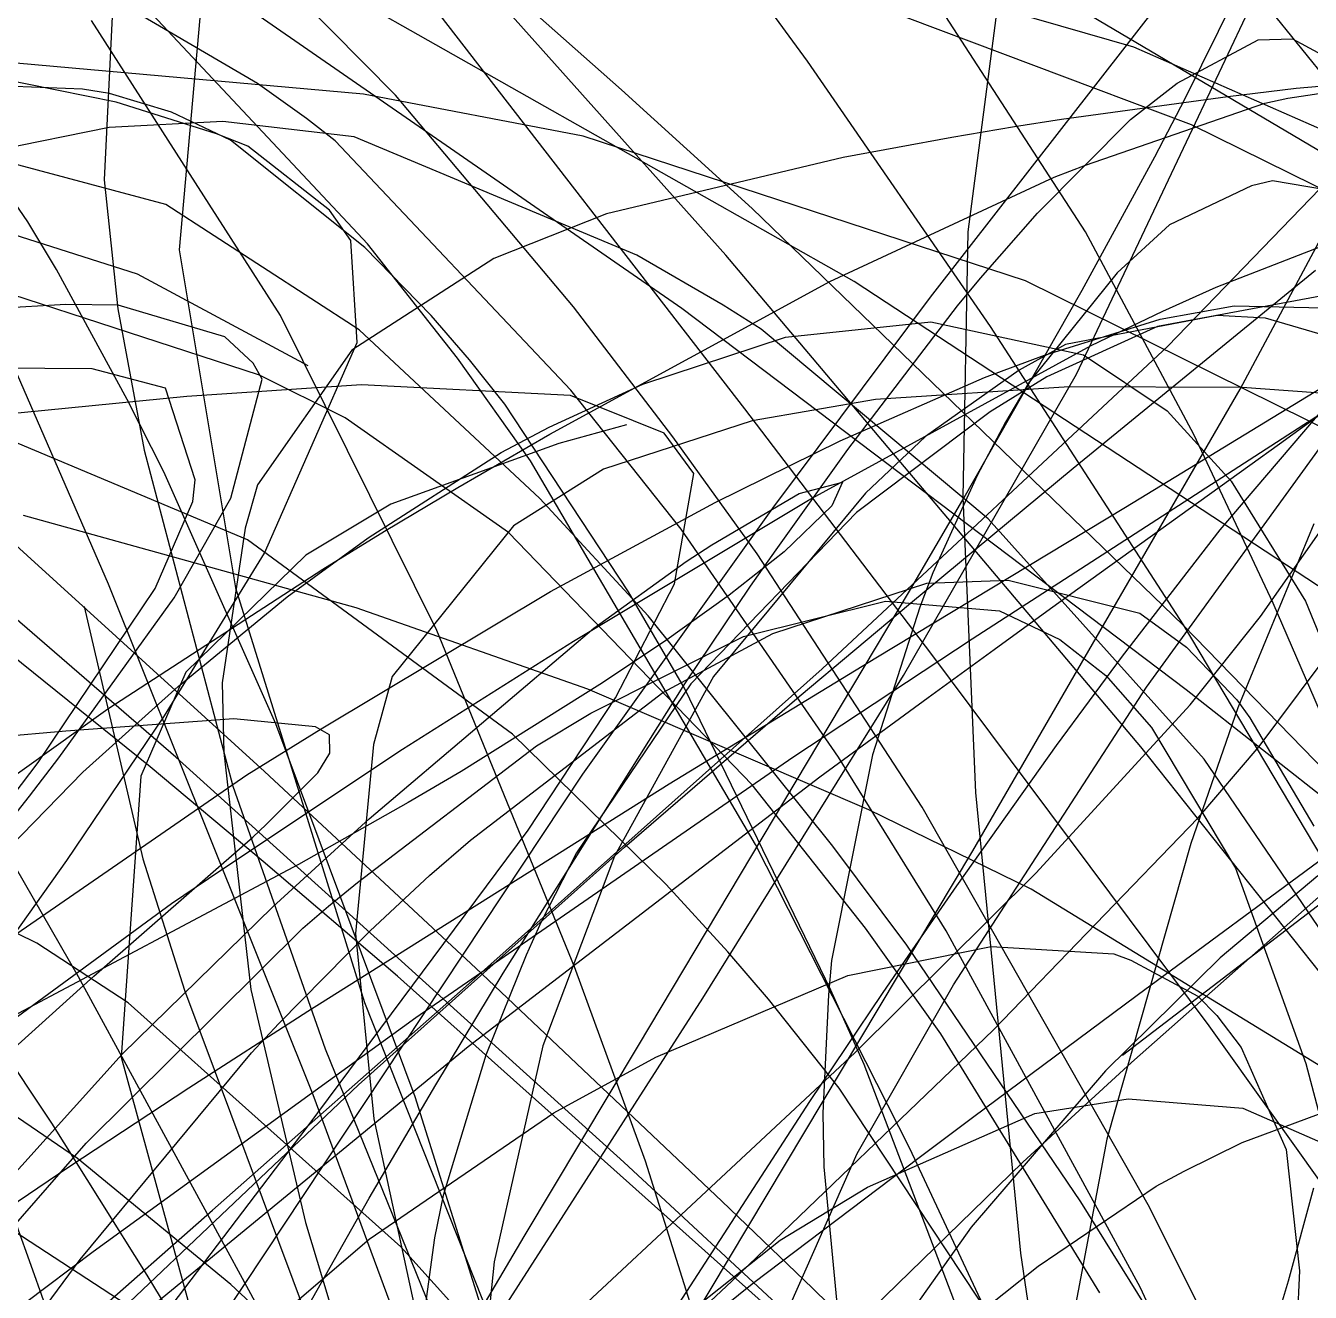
# Model space of a CAD drawing. Header units: metres. Extents: x -307 to 280, y -97 to 158.
# Drawn here: x -10.81 to 0.93, y 42.98 to 54.55 of the extents above; entities that cross this region are included whole.
import ezdxf

# ---------------------------------------------------------------- set-up
doc = ezdxf.new("R2010")
doc.units = ezdxf.units.M

msp = doc.modelspace()

# ---------------------------------------------------------------- linework, layer by layer
for p, q in [((-4.416, 52.455, -1361.908), (-8.438, 56.962, -1358.807)), ((-3.669, 54.227, -1363.571), (-4.998, 56.056, -1362.62)), ((-0.218, 53.886, -1302.119), (0.686, 55.715, -1300.568)), ((-2.544, 52.073, -1308.955), (0.183, 55.576, -1306.229)), ((-1.816, 55.616, -1316.451), (-2.203, 52.668, -1322.517)), ((-3.242, 52.215, -1358.622), (-8.744, 55.329, -1356.818)), ((-5.369, 53.967, -1366.25), (-6.891, 55.314, -1366.113)), ((-0.686, 54.356, -1356.178), (-4.219, 55.376, -1355.317)), ((-4.818, 51.968, -1366.728), (-9.512, 55.217, -1365.253)), ((-7.433, 53.919, -1340.314), (-8.76, 55.259, -1340.422)), ((-1.211, 51.368, -1302.516), (0.558, 55.104, -1298.19)), ((-10.796, 52.761, -1342.003), (-12.337, 55.004, -1342.008)), ((-1.128, 52.67, -1339.816), (-2.671, 55.048, -1340.022)), ((-4.241, 51.051, -1365.383), (-7.242, 54.93, -1361.954)), ((-10.017, 54.762, -1318.554), (-10.098, 53.144, -1323.667)), ((-7.69, 52.559, -1339.989), (-9.745, 54.75, -1340.491)), ((-9.206, 54.799, -1316.982), (-9.412, 52.504, -1324.53)), ((-0.158, 53.645, -1347.586), (-3.04, 54.73, -1346.395)), ((2.363, 52.605, -1359.154), (-1.353, 54.806, -1358.369)), ((-8.484, 51.903, -1337.141), (-10.214, 54.599, -1337.278)), ((-8.697, 54.023, -1339.535), (-9.789, 54.665, -1339.583)), ((2.206, 52.664, -1347.602), (0.614, 54.629, -1346.476)), ((-0.291, 54.028, -1337.8), (0.45, 54.424, -1338.435)), ((0.45, 54.424, -1338.435), (0.764, 54.432, -1338.843)), ((0.764, 54.432, -1338.843), (1.212, 54.19, -1339.625)), ((-7.726, 53.928, -1355.351), (-11.509, 54.264, -1354.274)), ((3.297, 52.605, -1357.121), (-0.686, 54.356, -1356.178)), ((-9.986, 53.853, -1288.348), (-11.436, 54.145, -1286.525)), ((-1.997, 51.804, -1364.752), (-3.669, 54.227, -1363.571)), ((-10.056, 49.45, -1347.62), (-12.053, 54.03, -1348.418)), ((-8.248, 53.703, -1339.501), (-8.697, 54.023, -1339.535)), ((-0.716, 53.696, -1337.532), (-0.291, 54.028, -1337.8)), ((0.722, 53.891, -1301.984), (1.603, 54.025, -1301.737)), ((1.529, 54.043, -1284.685), (0.797, 53.978, -1283.978)), ((-10.296, 53.972, -1337.438), (-11.142, 54.006, -1337.466)), ((-10.047, 53.933, -1337.433), (-10.296, 53.972, -1337.438)), ((-9.483, 53.762, -1337.431), (-10.047, 53.933, -1337.433)), ((-5.719, 53.544, -1355.908), (-7.726, 53.928, -1355.351)), ((-5.807, 51.985, -1340.057), (-7.433, 53.919, -1340.314)), ((-4.173, 52.881, -1366.332), (-5.369, 53.967, -1366.25)), ((0.173, 53.903, -1283.741), (-1.346, 53.695, -1283.838)), ((-0.374, 51.624, -1304.858), (1.844, 53.923, -1302.005)), ((0.797, 53.978, -1283.978), (0.173, 53.903, -1283.741)), ((0.285, 51.231, -1303.797), (1.712, 53.899, -1302.036)), ((-9.069, 53.565, -1290.026), (-9.986, 53.853, -1288.348)), ((-1.129, 53.278, -1303.258), (0.513, 53.845, -1302.077)), ((-0.495, 53.354, -1302.55), (-0.218, 53.886, -1302.119)), ((0.513, 53.845, -1302.077), (0.722, 53.891, -1301.984)), ((-9.012, 53.677, -1347.175), (-10.051, 53.623, -1347.031)), ((-8.942, 53.507, -1337.435), (-9.483, 53.762, -1337.431)), ((-7.813, 53.538, -1347.415), (-9.012, 53.677, -1347.175)), ((-7.985, 53.5, -1339.477), (-8.248, 53.703, -1339.501)), ((-1.346, 53.695, -1283.838), (-1.776, 53.627, -1284.087)), ((-1.567, 52.839, -1337.194), (-0.716, 53.696, -1337.532)), ((-10.051, 53.623, -1347.031), (-11.123, 53.405, -1346.94)), ((-8.784, 53.451, -1290.657), (-9.069, 53.565, -1290.026)), ((-1.676, 52.221, -1356.975), (-5.719, 53.544, -1355.908)), ((-1.776, 53.627, -1284.087), (-2.348, 53.532, -1284.519)), ((1.946, 52.608, -1348.555), (-0.158, 53.645, -1347.586)), ((-7.713, 52.526, -1337.44), (-8.942, 53.507, -1337.435)), ((-8.036, 52.867, -1293.368), (-8.784, 53.451, -1290.657)), ((-5.833, 51.223, -1339.072), (-7.985, 53.5, -1339.477)), ((-5.229, 52.455, -1348.198), (-7.813, 53.538, -1347.415)), ((-2.348, 53.532, -1284.519), (-3.342, 53.348, -1285.524)), ((-3.342, 53.348, -1285.524), (-5.507, 52.832, -1288.858)), ((-1.157, 52.135, -1303.489), (-0.495, 53.354, -1302.55)), ((-9.791, 52.282, -1357.949), (-12.736, 53.222, -1357.765)), ((-9.534, 52.919, -1352.658), (-10.923, 53.291, -1353.079)), ((-1.414, 53.167, -1303.486), (-1.129, 53.278, -1303.258)), ((-10.098, 53.144, -1323.667), (-9.971, 51.964, -1326.798)), ((-3.465, 52.215, -1305.342), (-1.414, 53.167, -1303.486)), ((0.39, 53.09, -1341.242), (-0.36, 52.732, -1341.24)), ((0.583, 53.136, -1341.266), (0.39, 53.09, -1341.242)), ((1.066, 53.052, -1341.426), (0.583, 53.136, -1341.266)), ((-7.765, 51.773, -1352.232), (-9.534, 52.919, -1352.658)), ((-7.842, 52.589, -1294.5), (-8.036, 52.867, -1293.368)), ((-0.236, 49.075, -1366.372), (-4.173, 52.881, -1366.332)), ((-2.086, 52.247, -1337.062), (-1.567, 52.839, -1337.194)), ((-10.532, 52.324, -1341.994), (-10.796, 52.761, -1342.003)), ((-5.507, 52.832, -1288.858), (-6.534, 52.426, -1291.491)), ((-0.36, 52.732, -1341.24), (-0.839, 52.295, -1341.341)), ((0.068, 52.162, -1303.841), (1.732, 52.814, -1302.518)), ((-2.203, 52.668, -1322.517), (-2.249, 50.243, -1326.739)), ((-0.137, 50.816, -1339.599), (-1.128, 52.67, -1339.816)), ((-9.412, 52.504, -1324.53), (-8.897, 49.415, -1332.173)), ((-7.785, 51.657, -1297.493), (-7.842, 52.589, -1294.5)), ((-7.108, 51.903, -1337.434), (-7.713, 52.526, -1337.44)), ((-6.867, 51.513, -1339.744), (-7.69, 52.559, -1339.989)), ((-6.534, 52.426, -1291.491), (-7.833, 51.588, -1296.241)), ((-4.44, 51.999, -1348.476), (-5.229, 52.455, -1348.198)), ((-0.621, 47.962, -1364.84), (-4.416, 52.455, -1361.908)), ((-9.887, 51.136, -1341.951), (-10.532, 52.324, -1341.994)), ((-8.233, 51.443, -1358.056), (-9.791, 52.282, -1357.949)), ((-0.839, 52.295, -1341.341), (-1.642, 51.294, -1341.643)), ((-1.239, 50.508, -1300.118), (0.974, 52.319, -1295.43)), ((-8.676, 51.36, -1357.377), (-11.315, 52.219, -1357.185)), ((-6.025, 50.82, -1307.806), (-3.465, 52.215, -1305.342)), ((1.34, 49.21, -1360.063), (-3.242, 52.215, -1358.622)), ((-2.298, 51.993, -1337.021), (-2.086, 52.247, -1337.062)), ((-2.25, 50.22, -1304.853), (-1.157, 52.135, -1303.489)), ((2.804, 50.006, -1358.08), (-1.676, 52.221, -1356.975)), ((-0.421, 51.943, -1304.288), (0.068, 52.162, -1303.841)), ((-3.984, 50.145, -1310.276), (-2.544, 52.073, -1308.955)), ((1.053, 52.086, -1338.701), (-0.468, 51.804, -1338.13)), ((-10.447, 52.005, -1291.603), (-12.239, 51.902, -1289.014)), ((-9.97, 51.998, -1292.484), (-10.447, 52.005, -1291.603)), ((-9.971, 51.964, -1326.798), (-9.731, 50.674, -1329.858)), ((-8.995, 51.708, -1295.512), (-9.97, 51.998, -1292.484)), ((-7.055, 49.025, -1336.894), (-8.484, 51.903, -1337.141)), ((-6.758, 51.5, -1337.425), (-7.108, 51.903, -1337.434)), ((-4.898, 50.797, -1339.864), (-5.807, 51.985, -1340.057)), ((-0.206, 48.484, -1367.89), (-4.818, 51.968, -1366.728)), ((-4.093, 51.78, -1348.604), (-4.44, 51.999, -1348.476)), ((-3.3, 50.681, -1336.966), (-2.298, 51.993, -1337.021)), ((0.075, 51.905, -1339.734), (-1.309, 51.639, -1339.311)), ((-1.076, 51.63, -1304.924), (-0.421, 51.943, -1304.288)), ((-0.446, 51.871, -1303.348), (0.231, 51.994, -1303.086)), ((0.519, 51.88, -1339.925), (0.075, 51.905, -1339.734)), ((0.231, 51.994, -1303.086), (1.274, 51.968, -1303.197)), ((-3.87, 51.706, -1342.149), (-2.54, 51.847, -1343.333)), ((-2.54, 51.847, -1343.333), (-1.145, 51.545, -1344.907)), ((-0.231, 49.079, -1365.978), (-1.997, 51.804, -1364.752)), ((-1.501, 51.543, -1304.051), (-0.446, 51.871, -1303.348)), ((-0.468, 51.804, -1338.13), (-1.48, 51.343, -1337.894)), ((1.07, 51.719, -1340.23), (0.519, 51.88, -1339.925)), ((-8.735, 51.469, -1296.974), (-8.995, 51.708, -1295.512)), ((-6.116, 50.233, -1351.934), (-7.765, 51.773, -1352.232)), ((-5.175, 51.278, -1341.23), (-3.87, 51.706, -1342.149)), ((-2.018, 50.045, -1349.47), (-4.093, 51.78, -1348.604)), ((0.867, 50.909, -1302.696), (2.178, 51.745, -1301.141)), ((-9.677, 47.781, -1362.904), (-14.456, 51.628, -1361.972)), ((-7.833, 51.588, -1296.241), (-8.695, 50.357, -1301.784)), ((-8.633, 49.733, -1301.747), (-7.785, 51.657, -1297.493)), ((-3.659, 50.218, -1307.594), (-1.076, 51.63, -1304.924)), ((-3.535, 48.676, -1308.237), (-0.374, 51.624, -1304.858)), ((-1.309, 51.639, -1339.311), (-1.733, 51.405, -1339.257)), ((0.103, 49.947, -1337.585), (1.526, 51.613, -1337.354)), ((-8.654, 51.324, -1297.71), (-8.735, 51.469, -1296.974)), ((-6.199, 50.576, -1339.519), (-6.867, 51.513, -1339.744)), ((-6.435, 51.095, -1337.414), (-6.758, 51.5, -1337.425)), ((-2.052, 51.338, -1304.481), (-1.501, 51.543, -1304.051)), ((-1.145, 51.545, -1344.907), (-0.382, 51.032, -1345.984)), ((-10.207, 51.418, -1293.222), (-11.956, 51.428, -1289.978)), ((-9.535, 51.241, -1295.298), (-10.207, 51.418, -1293.222)), ((-8.938, 50.236, -1301.123), (-8.654, 51.324, -1297.71)), ((-7.894, 50.969, -1357.437), (-8.676, 51.36, -1357.377)), ((-3.371, 50.758, -1305.65), (-2.052, 51.338, -1304.481)), ((-2.792, 48.616, -1305.23), (-1.211, 51.368, -1302.516)), ((-1.733, 51.405, -1339.257), (-2.591, 50.799, -1339.211)), ((-1.48, 51.343, -1337.894), (-1.998, 51.023, -1337.815)), ((-9.264, 50.403, -1299.153), (-9.535, 51.241, -1295.298)), ((-7.746, 51.272, -1289.102), (-9.34, 51.164, -1287.542)), ((-5.834, 51.173, -1292.388), (-7.746, 51.272, -1289.102)), ((-6.029, 50.884, -1340.732), (-5.175, 51.278, -1341.23)), ((-4.822, 49.951, -1338.806), (-5.833, 51.223, -1339.072)), ((-1.276, 51.254, -1292.708), (-3.046, 51.138, -1295.251)), ((-2.158, 47.014, -1306.252), (0.285, 51.231, -1303.797)), ((-1.642, 51.294, -1341.643), (-1.858, 50.93, -1341.771)), ((0.303, 51.247, -1291.208), (-1.276, 51.254, -1292.708)), ((-0.763, 50.153, -1303.424), (1.034, 51.248, -1301.828)), ((-0.57, 48.509, -1383.364), (1.416, 51.251, -1385.949)), ((2.167, 51.114, -1290.459), (0.303, 51.247, -1291.208)), ((-9.34, 51.164, -1287.542), (-11.29, 50.972, -1286.325)), ((-9.551, 50.475, -1341.919), (-9.887, 51.136, -1341.951)), ((-5.306, 49.379, -1337.315), (-6.435, 51.095, -1337.414)), ((-4.98, 50.829, -1295.156), (-5.834, 51.173, -1292.388)), ((-3.046, 51.138, -1295.251), (-4.174, 50.942, -1297.543)), ((0.646, 50.733, -1305.341), (1.276, 51.19, -1304.369)), ((-6.4, 49.921, -1357.553), (-7.894, 50.969, -1357.437)), ((-2.54, 48.82, -1367.179), (-4.241, 51.051, -1365.383)), ((-1.998, 51.023, -1337.815), (-3.221, 50.105, -1337.707)), ((-0.382, 51.032, -1345.984), (0.205, 50.391, -1346.937)), ((-6.467, 50.652, -1340.504), (-6.029, 50.884, -1340.732)), ((-5.324, 50.904, -1293), (-5.941, 50.735, -1294.022)), ((-4.174, 50.942, -1297.543), (-5.534, 50.5, -1301.199)), ((-2.162, 48.951, -1306.036), (0.867, 50.909, -1302.696)), ((-1.858, 50.93, -1341.771), (-2.117, 50.442, -1341.95)), ((-8.787, 49.855, -1356.435), (-10.882, 50.736, -1356.083)), ((-5.941, 50.735, -1294.022), (-7.476, 50.18, -1297.178)), ((-6.865, 50.333, -1308.624), (-6.025, 50.82, -1307.806)), ((-4.707, 50.46, -1297.014), (-4.98, 50.829, -1295.156)), ((-4.129, 49.726, -1339.67), (-4.898, 50.797, -1339.864)), ((-4.511, 50.197, -1306.728), (-3.371, 50.758, -1305.65)), ((-2.591, 50.799, -1339.211), (-3.139, 50.281, -1339.243)), ((0.589, 49.277, -1339.387), (-0.137, 50.816, -1339.599)), ((0.375, 50.538, -1305.747), (0.646, 50.733, -1305.341)), ((-9.731, 50.674, -1329.858), (-8.922, 47.603, -1336.227)), ((-7.683, 49.873, -1340.006), (-6.467, 50.652, -1340.504)), ((-3.956, 49.764, -1337.004), (-3.3, 50.681, -1336.966)), ((-5.534, 50.5, -1301.199), (-6.357, 49.982, -1304.339)), ((-4.143, 47.072, -1338.608), (-6.199, 50.576, -1339.519)), ((-2.728, 49.276, -1302.727), (-1.239, 50.508, -1300.118)), ((-1.447, 49.227, -1308.21), (0.375, 50.538, -1305.747)), ((-10.333, 45.861, -1345.993), (-12.976, 50.461, -1346.924)), ((-8.63, 47.737, -1365.682), (-11.552, 50.395, -1364.916)), ((-8.529, 48.173, -1341.752), (-9.551, 50.475, -1341.919)), ((-9.288, 50.206, -1299.86), (-9.264, 50.403, -1299.153)), ((-4.883, 49.453, -1300.158), (-4.707, 50.46, -1297.014)), ((-3.744, 50.278, -1299.365), (-3.349, 50.381, -1296.963)), ((-3.349, 50.381, -1296.963), (-3.447, 50.165, -1295.101)), ((-2.117, 50.442, -1341.95), (-2.523, 49.552, -1342.296)), ((0.205, 50.391, -1346.937), (0.884, 49.295, -1348.194)), ((-9.441, 47.87, -1363.378), (-12.219, 50.269, -1362.68)), ((-8.695, 50.357, -1301.784), (-8.808, 49.962, -1303.233)), ((-7.534, 49.934, -1309.276), (-6.865, 50.333, -1308.624)), ((-4.542, 49.81, -1301.556), (-3.744, 50.278, -1299.365)), ((-3.139, 50.281, -1339.243), (-4.528, 48.606, -1339.499)), ((-9.632, 49.409, -1302.045), (-9.288, 50.206, -1299.86)), ((-9.458, 49.326, -1303.203), (-8.938, 50.236, -1301.123)), ((-7.476, 50.18, -1297.178), (-8.255, 49.714, -1299.515)), ((-5.126, 49.159, -1351.789), (-6.116, 50.233, -1351.934)), ((-6.017, 49.382, -1308.201), (-4.511, 50.197, -1306.728)), ((-5.808, 48.93, -1309.836), (-3.659, 50.218, -1307.594)), ((-5.723, 47.715, -1311.794), (-3.984, 50.145, -1310.276)), ((-3.447, 50.165, -1295.101), (-3.881, 49.746, -1293.358)), ((-3.043, 48.776, -1305.562), (-0.763, 50.153, -1303.424)), ((-2.736, 49.385, -1305.422), (-2.25, 50.22, -1304.853)), ((-2.249, 50.243, -1326.739), (-2.132, 47.545, -1330.887)), ((0.459, 47.967, -1302.181), (2.143, 50.219, -1298.591)), ((-7.795, 49.232, -1351.984), (-10.833, 50.077, -1351.215)), ((-3.221, 50.105, -1337.707), (-4.734, 48.538, -1337.78)), ((-0.043, 47.852, -1350.375), (-2.018, 50.045, -1349.47)), ((-8.808, 49.962, -1303.233), (-9.018, 48.549, -1307.933)), ((-8.099, 49.588, -1309.827), (-7.534, 49.934, -1309.276)), ((-6.357, 49.982, -1304.339), (-7.466, 48.607, -1310.749)), ((-4.175, 47.617, -1357.701), (-6.4, 49.921, -1357.553)), ((-3.386, 47.868, -1338.317), (-4.822, 49.951, -1338.806)), ((-0.789, 48.792, -1337.87), (0.103, 49.947, -1337.585)), ((0.96, 50.002, -1344.48), (0.266, 48.32, -1344.367)), ((0.473, 49.154, -1301.232), (1.05, 49.979, -1299.907)), ((-6.366, 48.08, -1356.92), (-8.787, 49.855, -1356.435)), ((-8.423, 49.333, -1339.767), (-7.683, 49.873, -1340.006)), ((-4.776, 49.658, -1302.08), (-4.542, 49.81, -1301.556)), ((-9.545, 48.246, -1304.293), (-8.633, 49.733, -1301.747)), ((-8.255, 49.714, -1299.515), (-9.351, 48.645, -1304.244)), ((-3.881, 49.746, -1293.358), (-4.385, 49.349, -1292.232)), ((-4.189, 49.43, -1337.027), (-3.956, 49.764, -1337.004)), ((-2.621, 47.412, -1339.187), (-4.129, 49.726, -1339.67)), ((-10.064, 48.311, -1311.732), (-8.099, 49.588, -1309.827)), ((-5.622, 49.048, -1303.614), (-4.776, 49.658, -1302.08)), ((-2.523, 49.552, -1342.296), (-2.641, 49.238, -1342.425)), ((-8.188, 44.783, -1346.698), (-10.056, 49.45, -1347.62)), ((-5.423, 48.41, -1302.469), (-4.883, 49.453, -1300.158)), ((-3.984, 48.998, -1339.053), (-2.578, 49.46, -1339.569)), ((-2.578, 49.46, -1339.569), (-1.833, 49.487, -1339.958)), ((-1.833, 49.487, -1339.958), (-0.63, 49.185, -1340.736)), ((-10.701, 47.819, -1305.129), (-9.632, 49.409, -1302.045)), ((-10.511, 47.864, -1305.754), (-9.458, 49.326, -1303.203)), ((-9.421, 48.516, -1339.537), (-8.423, 49.333, -1339.767)), ((-8.897, 49.415, -1332.173), (-7.718, 45.627, -1339.403)), ((-8.114, 48.129, -1310.281), (-6.017, 49.382, -1308.201)), ((-4.794, 48.5, -1337.247), (-5.306, 49.379, -1337.315)), ((-5.213, 45.235, -1307.968), (-2.736, 49.385, -1305.422)), ((-4.385, 49.349, -1292.232), (-4.976, 48.926, -1291.273)), ((-4.79, 48.54, -1337.128), (-4.189, 49.43, -1337.027)), ((-10.281, 49.247, -1326.197), (-9.744, 46.94, -1330.654)), ((-5.677, 48.49, -1352.577), (-7.795, 49.232, -1351.984)), ((-4.252, 48.971, -1341.152), (-2.955, 49.294, -1342.394)), ((-3.745, 48.422, -1304.354), (-2.728, 49.276, -1302.727)), ((-2.641, 49.238, -1342.425), (-3.075, 47.891, -1343)), ((-2.955, 49.294, -1342.394), (-1.914, 49.205, -1343.691)), ((-1.962, 48.854, -1308.872), (-1.447, 49.227, -1308.21)), ((-1.914, 49.205, -1343.691), (-1.363, 48.945, -1344.53)), ((1.1, 48.095, -1339.207), (0.589, 49.277, -1339.387)), ((0.884, 49.295, -1348.194), (1.503, 47.771, -1349.529)), ((-3.437, 47.055, -1351.599), (-5.126, 49.159, -1351.789)), ((-0.63, 49.185, -1340.736), (-0.203, 48.874, -1341.089)), ((-0.171, 48.347, -1302.515), (0.473, 49.154, -1301.232)), ((-7.676, 47.306, -1306.41), (-5.622, 49.048, -1303.614)), ((-5.798, 45.953, -1336.536), (-7.055, 49.025, -1336.894)), ((-5.65, 48.272, -1340.163), (-4.252, 48.971, -1341.152)), ((-4.99, 48.461, -1338.81), (-3.984, 48.998, -1339.053)), ((2.263, 46.509, -1366.248), (-0.236, 49.075, -1366.372)), ((1.514, 46.143, -1367.172), (-0.231, 49.079, -1365.978)), ((-7.37, 47.941, -1311.448), (-5.808, 48.93, -1309.836)), ((-4.976, 48.926, -1291.273), (-5.566, 48.532, -1290.531)), ((-3.801, 47.869, -1307.747), (-2.162, 48.951, -1306.036)), ((-2.567, 48.415, -1309.625), (-1.962, 48.854, -1308.872)), ((-1.363, 48.945, -1344.53), (-0.943, 48.614, -1345.249)), ((-0.203, 48.874, -1341.089), (0.257, 48.393, -1341.514)), ((-4.934, 47.625, -1307.344), (-3.043, 48.776, -1305.562)), ((0.002, 45.413, -1369.602), (-2.54, 48.82, -1367.179)), ((-1.394, 47.974, -1338.11), (-0.789, 48.792, -1337.87)), ((-9.351, 48.645, -1304.244), (-9.761, 47.695, -1307.78)), ((-6.843, 45.728, -1311.291), (-3.535, 48.676, -1308.237)), ((-4.626, 45.667, -1307.768), (-2.792, 48.616, -1305.23)), ((-0.943, 48.614, -1345.249), (-0.523, 48.14, -1346.041)), ((-10.291, 47.733, -1339.408), (-9.421, 48.516, -1339.537)), ((-9.018, 48.549, -1307.933), (-9.002, 47.91, -1309.743)), ((-7.466, 48.607, -1310.749), (-7.635, 47.984, -1312.955)), ((-5.566, 48.532, -1290.531), (-6.833, 47.739, -1289.305)), ((-6.449, 45.896, -1337.668), (-4.79, 48.54, -1337.128)), ((-4.734, 48.538, -1337.78), (-5.78, 46.994, -1338.05)), ((-4.528, 48.606, -1339.499), (-5.433, 46.965, -1339.927)), ((-3.454, 45.741, -1336.942), (-4.794, 48.5, -1337.247)), ((-2.334, 45.788, -1380.471), (-0.57, 48.509, -1383.364)), ((-6.749, 47.111, -1338.682), (-4.99, 48.461, -1338.81)), ((-6.223, 47.202, -1304.547), (-5.423, 48.41, -1302.469)), ((-3.108, 47.387, -1353.374), (-5.677, 48.49, -1352.577)), ((-5.342, 47.048, -1306.698), (-3.745, 48.422, -1304.354)), ((-3.555, 47.689, -1310.802), (-2.567, 48.415, -1309.625)), ((1.566, 47.087, -1368.272), (-0.206, 48.484, -1367.89)), ((0.257, 48.393, -1341.514), (0.374, 48.229, -1341.634)), ((-13.207, 46.058, -1314.714), (-10.064, 48.311, -1311.732)), ((-6.145, 47.973, -1339.868), (-5.65, 48.272, -1340.163)), ((-1.581, 46.809, -1304.895), (-0.171, 48.347, -1302.515)), ((0.266, 48.32, -1344.367), (-0.164, 47.081, -1344.33)), ((-8.913, 48.219, -1289.794), (-10.448, 48.107, -1287.489)), ((-10.439, 46.925, -1306.207), (-9.545, 48.246, -1304.293)), ((-8.166, 48.147, -1292.804), (-8.913, 48.219, -1289.794)), ((-7.255, 44.765, -1341.393), (-8.529, 48.173, -1341.752)), ((-8.038, 48.074, -1294), (-8.166, 48.147, -1292.804)), ((0.374, 48.229, -1341.634), (0.961, 47.238, -1342.279)), ((-10.448, 48.107, -1287.489), (-11.452, 48.017, -1286.89)), ((-8.792, 47.707, -1310.952), (-8.114, 48.129, -1310.281)), ((-8.034, 47.906, -1295.738), (-8.038, 48.074, -1294)), ((-4.959, 46.706, -1357.216), (-6.366, 48.08, -1356.92)), ((-0.523, 48.14, -1346.041), (0.243, 46.856, -1347.667)), ((-10.712, 46.169, -1354.295), (-14.319, 47.946, -1355.182)), ((-9.03, 46.837, -1313.134), (-7.37, 47.941, -1311.448)), ((-9.002, 47.91, -1309.743), (-8.757, 45.746, -1315.257)), ((-8.145, 47.725, -1297.116), (-8.034, 47.906, -1295.738)), ((-7.635, 47.984, -1312.955), (-7.801, 46.259, -1318.274)), ((-7.781, 46.725, -1339.192), (-6.145, 47.973, -1339.868)), ((-2.302, 46.693, -1338.546), (-1.394, 47.974, -1338.11)), ((2.446, 44.101, -1367.238), (-0.621, 47.962, -1364.84)), ((-0.098, 47.316, -1303.205), (0.459, 47.967, -1302.181)), ((-11.943, 46.19, -1307.567), (-10.701, 47.819, -1305.129)), ((-10.779, 47.511, -1306.311), (-10.511, 47.864, -1305.754)), ((-5.347, 44.168, -1364.272), (-9.441, 47.87, -1363.378)), ((-7.249, 45.491, -1311.088), (-3.801, 47.869, -1307.747)), ((-3.075, 47.891, -1343), (-3.45, 46.012, -1343.873)), ((-2.4, 46.283, -1337.918), (-3.386, 47.868, -1338.317)), ((1.641, 45.375, -1351.18), (-0.043, 47.852, -1350.375)), ((-12.079, 45.444, -1314.154), (-8.792, 47.707, -1310.952)), ((-11.844, 46.143, -1339.37), (-10.291, 47.733, -1339.408)), ((-9.761, 47.695, -1307.78), (-9.943, 45.128, -1315.882)), ((-8.643, 46.915, -1363.093), (-9.677, 47.781, -1362.904)), ((-9.001, 42.771, -1314.566), (-5.723, 47.715, -1311.794)), ((-6.699, 45.941, -1366.129), (-8.63, 47.737, -1365.682)), ((-8.616, 47.253, -1299.621), (-8.145, 47.725, -1297.116)), ((-6.833, 47.739, -1289.305), (-7.318, 47.455, -1288.975)), ((-6.769, 45.224, -1314.237), (-3.555, 47.689, -1310.802)), ((-8.922, 47.603, -1336.227), (-8.078, 45.203, -1340.307)), ((-8.234, 45.548, -1310.386), (-4.934, 47.625, -1307.344)), ((-3.137, 46.305, -1357.754), (-4.175, 47.617, -1357.701)), ((-12.69, 45.115, -1309.367), (-10.779, 47.511, -1306.311)), ((-7.318, 47.455, -1288.975), (-8.32, 46.889, -1288.418)), ((-2.132, 47.545, -1330.887), (-1.722, 43.336, -1336.508)), ((-1.625, 46.662, -1353.87), (-3.108, 47.387, -1353.374)), ((-0.544, 43.756, -1338.306), (-2.621, 47.412, -1339.187)), ((-0.789, 45.145, -1379.2), (2.105, 47.365, -1383.913)), ((-0.706, 45.079, -1310.408), (1.872, 47.36, -1307.434)), ((-8.739, 47.139, -1300.149), (-8.616, 47.253, -1299.621)), ((-8.556, 46.501, -1307.468), (-7.676, 47.306, -1306.41)), ((-8.242, 44.488, -1307.944), (-6.223, 47.202, -1304.547)), ((-1.967, 45.376, -1306.145), (-0.098, 47.316, -1303.205)), ((-10.191, 45.867, -1304.232), (-8.739, 47.139, -1300.149)), ((-7.123, 46.788, -1338.682), (-6.749, 47.111, -1338.682)), ((-7.771, 44.874, -1309.927), (-5.342, 47.048, -1306.698)), ((-5.78, 46.994, -1338.05), (-6.102, 46.364, -1338.207)), ((-5.448, 41.51, -1309.145), (-2.158, 47.014, -1306.252)), ((-2.732, 44.294, -1337.828), (-4.143, 47.072, -1338.608)), ((-2.761, 46.152, -1351.533), (-3.437, 47.055, -1351.599)), ((-0.164, 47.081, -1344.33), (-0.933, 44.377, -1344.341)), ((-0.654, 45.693, -1305.573), (1.121, 47.005, -1302.799)), ((-12.95, 43.392, -1310.176), (-10.439, 46.925, -1306.207)), ((-8.32, 46.889, -1288.418), (-11.215, 45.352, -1287.534)), ((-9.744, 46.94, -1330.654), (-9.363, 45.739, -1332.67)), ((-7.415, 45.867, -1363.308), (-8.643, 46.915, -1363.093)), ((-5.433, 46.965, -1339.927), (-6.089, 45.23, -1340.5)), ((0.243, 46.856, -1347.667), (0.886, 45.069, -1349.257)), ((-9.482, 46.531, -1313.589), (-9.03, 46.837, -1313.134)), ((-7.667, 46.283, -1338.711), (-7.123, 46.788, -1338.682)), ((-3.236, 45.166, -1307.321), (-1.581, 46.809, -1304.895)), ((0.996, 46.786, -1343.771), (0.104, 46.036, -1344.186)), ((-10.575, 44.524, -1359.188), (-11.973, 46.616, -1359.067)), ((-8.046, 46.506, -1339.102), (-7.781, 46.725, -1339.192)), ((-4.397, 46.09, -1357.335), (-4.959, 46.706, -1357.216)), ((-2.708, 46.108, -1338.76), (-2.302, 46.693, -1338.546)), ((1.678, 44.64, -1355.133), (-1.625, 46.662, -1353.87)), ((-13.109, 43.875, -1317.095), (-9.482, 46.531, -1313.589)), ((-9.931, 45.155, -1308.981), (-8.556, 46.501, -1307.468)), ((-8.281, 46.306, -1339.029), (-8.046, 46.506, -1339.102)), ((-10.261, 44.342, -1338.745), (-8.281, 46.306, -1339.029)), ((-8.501, 45.434, -1338.821), (-7.667, 46.283, -1338.711)), ((-6.102, 46.364, -1338.207), (-6.239, 46.06, -1338.291)), ((-2.449, 45.341, -1357.78), (-3.137, 46.305, -1357.754)), ((-0.629, 43.026, -1337.033), (-2.4, 46.283, -1337.918)), ((-9.877, 45.623, -1354.059), (-10.712, 46.169, -1354.295)), ((-7.801, 46.259, -1318.274), (-7.631, 44.565, -1322.537)), ((-1.169, 43.807, -1351.389), (-2.761, 46.152, -1351.533)), ((-6.239, 46.06, -1338.291), (-6.608, 45.147, -1338.564)), ((-4.025, 45.657, -1357.413), (-4.397, 46.09, -1357.335)), ((-3.301, 45.873, -1336.58), (-1.991, 46.139, -1337.632)), ((-2.983, 45.708, -1338.912), (-2.708, 46.108, -1338.76)), ((-1.991, 46.139, -1337.632), (-0.87, 46.071, -1338.933)), ((0.104, 46.036, -1344.186), (-0.944, 45.004, -1344.764)), ((-0.87, 46.071, -1338.933), (-0.713, 46.013, -1339.18)), ((-4.451, 43.811, -1366.583), (-6.699, 45.941, -1366.129)), ((-5.149, 44.176, -1336.296), (-5.798, 45.953, -1336.536)), ((-3.45, 46.012, -1343.873), (-3.477, 45.696, -1344.032)), ((-0.713, 46.013, -1339.18), (-0.101, 45.684, -1340.285)), ((-11.558, 44.638, -1307.189), (-10.191, 45.867, -1304.232)), ((-7.871, 41.337, -1344.908), (-10.333, 45.861, -1345.993)), ((-2.73, 41.683, -1364.006), (-7.415, 45.867, -1363.308)), ((-7.064, 44.876, -1337.925), (-6.449, 45.896, -1337.668)), ((-5.055, 45.128, -1335.672), (-3.301, 45.873, -1336.58)), ((-9.363, 45.739, -1332.67), (-7.886, 41.792, -1338.578)), ((-9.108, 43.731, -1313.198), (-6.843, 45.728, -1311.291)), ((-8.757, 45.746, -1315.257), (-8.258, 43.617, -1319.768)), ((-3.646, 44.723, -1339.306), (-2.983, 45.708, -1338.912)), ((-3.477, 45.696, -1344.032), (-3.529, 44.616, -1344.589)), ((-3.151, 45.062, -1336.857), (-3.454, 45.741, -1336.942)), ((-3.215, 44.248, -1378.69), (-2.334, 45.788, -1380.471)), ((-2.16, 44.575, -1307.683), (-0.654, 45.693, -1305.573)), ((-0.101, 45.684, -1340.285), (0.074, 45.509, -1340.711)), ((-7.386, 43.394, -1353.166), (-9.877, 45.623, -1354.059)), ((-7.718, 45.627, -1339.403), (-6.1, 41.556, -1345.462)), ((-6.592, 42.601, -1310.109), (-4.626, 45.667, -1307.768)), ((-3.378, 44.843, -1357.546), (-4.025, 45.657, -1357.413)), ((-10.197, 43.353, -1313.749), (-7.249, 45.491, -1311.088)), ((-9.322, 44.846, -1311.372), (-8.234, 45.548, -1310.386)), ((0.074, 45.509, -1340.711), (0.296, 45.215, -1341.348)), ((-8.751, 45.168, -1338.864), (-8.501, 45.434, -1338.821)), ((-4.361, 43.082, -1309.411), (-1.967, 45.376, -1306.145)), ((-0.996, 42.973, -1357.791), (-2.449, 45.341, -1357.78)), ((2.188, 42.353, -1371.452), (0.002, 45.413, -1369.602)), ((-10.763, 41.948, -1317.994), (-6.769, 45.224, -1314.237)), ((-6.089, 45.23, -1340.5), (-6.533, 43.258, -1341.276)), ((-6.259, 43.488, -1308.978), (-5.213, 45.235, -1307.968)), ((0.296, 45.215, -1341.348), (0.707, 44.284, -1343.03)), ((-12.874, 41.899, -1311.934), (-9.931, 45.155, -1308.981)), ((-10.317, 43.28, -1339.335), (-8.751, 45.168, -1338.864)), ((-9.943, 45.128, -1315.882), (-9.021, 41.782, -1324.113)), ((-8.078, 45.203, -1340.307), (-6.384, 41.042, -1346.278)), ((-6.608, 45.147, -1338.564), (-6.999, 43.864, -1339.01)), ((-6.267, 42.344, -1311.161), (-3.236, 45.166, -1307.321)), ((-5.986, 44.62, -1335.33), (-5.055, 45.128, -1335.672)), ((-1.956, 41.931, -1336.383), (-3.151, 45.062, -1336.857)), ((-0.944, 45.004, -1344.764), (-2.172, 43.573, -1345.585)), ((-1.699, 44.167, -1311.56), (-0.706, 45.079, -1310.408)), ((0.886, 45.069, -1349.257), (1.18, 43.963, -1350.022)), ((-11.186, 41.638, -1314.046), (-7.771, 44.874, -1309.927)), ((-7.675, 43.839, -1338.217), (-7.064, 44.876, -1337.925)), ((-10.34, 44.201, -1353.59), (-11.138, 44.746, -1353.814)), ((-10.421, 44.125, -1312.354), (-9.322, 44.846, -1311.372)), ((-6.297, 39.687, -1345.553), (-8.188, 44.783, -1346.698)), ((-6.144, 41.235, -1340.922), (-7.255, 44.765, -1341.393)), ((-1.664, 42.257, -1357.848), (-3.378, 44.843, -1357.546)), ((-1.59, 44.612, -1333.128), (-0.738, 44.748, -1333.593)), ((-0.738, 44.748, -1333.593), (0.312, 44.663, -1334.413)), ((-7.675, 43.465, -1334.976), (-5.986, 44.62, -1335.33)), ((-5.28, 42.201, -1340.434), (-3.646, 44.723, -1339.306)), ((0.304, 44.348, -1333.935), (1.084, 44.636, -1335.205)), ((0.312, 44.663, -1334.413), (1.213, 44.265, -1335.445)), ((-9.703, 43.135, -1359.216), (-10.575, 44.524, -1359.188)), ((-7.631, 44.565, -1322.537), (-7.039, 41.824, -1328.351)), ((-3.529, 44.616, -1344.589), (-3.518, 44.127, -1344.855)), ((-3.12, 43.941, -1332.695), (-1.59, 44.612, -1333.128)), ((-2.647, 44.212, -1308.337), (-2.16, 44.575, -1307.683)), ((-10.748, 43.182, -1342.662), (-11.183, 44.387, -1342.846)), ((-9.532, 42.789, -1309.703), (-8.242, 44.488, -1307.944)), ((-12.002, 42.351, -1338.797), (-10.261, 44.342, -1338.745)), ((-1.801, 42.307, -1337.239), (-2.732, 44.294, -1337.828)), ((-0.933, 44.377, -1344.341), (-1.283, 42.532, -1344.439)), ((-0.226, 44.087, -1333.205), (0.304, 44.348, -1333.935)), ((0.707, 44.284, -1343.03), (0.829, 43.176, -1344.604)), ((-8.938, 43.05, -1353.135), (-10.34, 44.201, -1353.59)), ((-3.272, 42.246, -1364.681), (-5.347, 44.168, -1364.272)), ((-4.126, 40.942, -1335.795), (-5.149, 44.176, -1336.296)), ((-4.377, 41.567, -1314.664), (-1.699, 44.167, -1311.56)), ((-4.27, 41.864, -1375.619), (-3.215, 44.248, -1378.69)), ((-4.158, 43.068, -1310.251), (-2.647, 44.212, -1308.337)), ((-11.974, 43.078, -1313.72), (-10.421, 44.125, -1312.354)), ((-8.73, 42.112, -1353.89), (-11.807, 44.111, -1354.8)), ((-3.518, 44.127, -1344.855), (-3.325, 42.072, -1346.027)), ((-0.481, 43.948, -1332.884), (-0.226, 44.087, -1333.205)), ((-3.917, 43.455, -1332.592), (-3.12, 43.941, -1332.695)), ((-1.56, 43.219, -1331.806), (-0.481, 43.948, -1332.884)), ((0.728, 43.084, -1347.176), (0.958, 43.933, -1346.694)), ((-8.95, 41.585, -1338.96), (-7.675, 43.839, -1338.217)), ((-6.999, 43.864, -1339.01), (-7.078, 43.478, -1339.163)), ((-3.624, 43.018, -1366.737), (-4.451, 43.811, -1366.583)), ((-0.217, 42.278, -1351.301), (-1.169, 43.807, -1351.389)), ((-10.686, 42.34, -1314.453), (-9.108, 43.731, -1313.198)), ((1.012, 40.65, -1337.49), (-0.544, 43.756, -1338.306)), ((-8.258, 43.617, -1319.768), (-7.807, 42.132, -1322.523)), ((-2.172, 43.573, -1345.585), (-3.033, 42.365, -1346.305)), ((-9.793, 41.656, -1334.907), (-7.675, 43.465, -1334.976)), ((-8.876, 39.052, -1311.397), (-6.259, 43.488, -1308.978)), ((-7.078, 43.478, -1339.163), (-7.31, 41.788, -1339.891)), ((-5.276, 42.382, -1332.631), (-3.917, 43.455, -1332.592)), ((-12.042, 41.965, -1315.34), (-10.197, 43.353, -1313.749)), ((-5.777, 41.615, -1352.451), (-7.386, 43.394, -1353.166)), ((-1.722, 43.336, -1336.508), (-1.166, 39.626, -1340.656)), ((-11.57, 41.586, -1339.888), (-10.317, 43.28, -1339.335)), ((-6.533, 43.258, -1341.276), (-6.58, 42.783, -1341.488)), ((-2.553, 42.428, -1331.063), (-1.56, 43.219, -1331.806)), ((-10.37, 42.111, -1342.496), (-10.748, 43.182, -1342.662)), ((-8.006, 40.324, -1359.125), (-9.703, 43.135, -1359.216)), ((0.829, 43.176, -1344.604), (0.778, 42.177, -1345.815)), ((-8.158, 42.325, -1352.852), (-8.938, 43.05, -1353.135)), ((-7.632, 40.309, -1314.23), (-4.158, 43.068, -1310.251)), ((-5.109, 42.381, -1310.378), (-4.361, 43.082, -1309.411)), ((-1.705, 41.152, -1367.053), (-3.624, 43.018, -1366.737)), ((0.896, 39.827, -1336.117), (-0.629, 43.026, -1337.033)), ((0.073, 40.936, -1348.417), (0.728, 43.084, -1347.176))]:
    msp.add_line(p, q)

doc.saveas('drawing.dxf')
